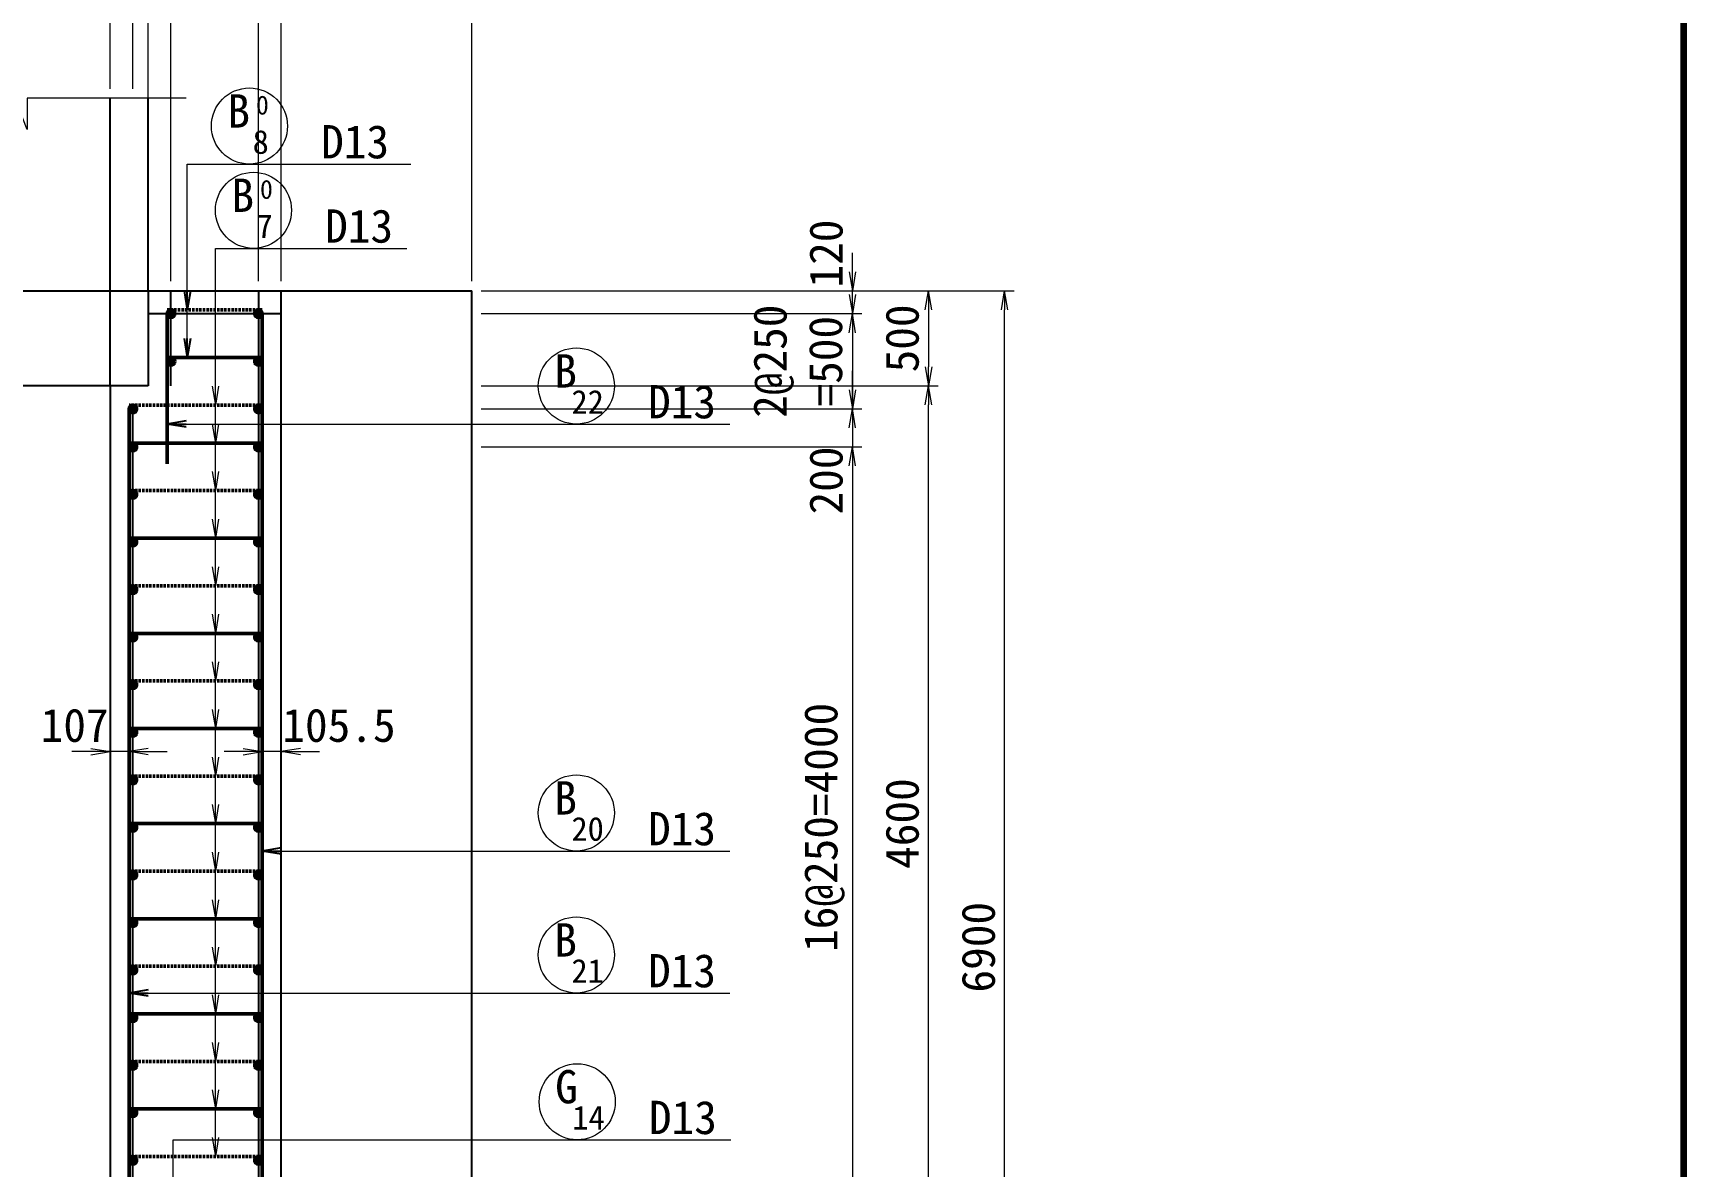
# Model space of a CAD drawing. Header units: millimetres. Extents: x 169470 to 758170, y -17820 to 11880.
# Drawn here: x 201821 to 210495, y -289 to 5672 of the extents above; entities that cross this region are included whole.
import ezdxf
from ezdxf.enums import TextEntityAlignment as Align

# ---------------------------------------------------------------- set-up
doc = ezdxf.new("R2010")
doc.units = ezdxf.units.MM
doc.header["$LTSCALE"] = 50
doc.header["$PDSIZE"] = 300
doc.linetypes.add('DASHED2', pattern=[0.375, 0.25, -0.125])
doc.layers.get('Defpoints').update_dxf_attribs({"color": 151})
for name, color, linetype, lineweight in [('D-STR', 1, 'Continuous', 25), ('D-STR-DIM', 7, 'Continuous', 13), ('D-STR-HTXT', 7, 'Continuous', 13), ('D-STR-STR1', 2, 'Continuous', 50), ('D-STR-STR2', 6, 'Continuous', 50), ('D-STR-STR3', 4, 'Continuous', 50), ('D-STR-TXT', 7, 'Continuous', 13), ('D-TTL', 2, 'Continuous', 140)]:
    doc.layers.add(name, color=color, linetype=linetype, lineweight=lineweight)
doc.styles.add('YOKO_GOTHIC', font='MS Gothic.ttf')
doc.dimstyles.new('S50', dxfattribs={"dimscale": 50, "dimtxt": 3.5, "dimasz": 2, "dimexe": 1, "dimexo": 1, "dimgap": 1, "dimtad": 1, "dimdec": 0, "dimzin": 1, "dimdsep": 46, "dimtxsty": 'YOKO_GOTHIC', "dimblk": 'OPEN', "dimcen": 0, "dimclrd": 256, "dimclre": 256, "dimclrt": 256, "dimaunit": 1, "dimadec": 3, "dimazin": 0, "dimtfac": 1, "dimtdec": 0, "dimtix": 1, "dimtmove": 2, "dimatfit": 3, "dimldrblk": 'OPEN', "dimfxl": 1, "dimlwd": -1, "dimlwe": -1, "dimarcsym": 2})

# ---------------------------------------------------------------- blocks, each defined once
blk = doc.blocks.new('0930-1')
at = {"layer": 'D-STR-STR2'}
for radius in [20, 10]:
    blk.add_circle((1654010.5, -311924.3), radius, dxfattribs=at)
blk = doc.blocks.new('_Open')
at = {"color": 0, "linetype": 'ByBlock', "lineweight": -2}
for p, q in [((-1, 0.167), (0, 0)), ((-1, -0.167), (0, 0)), ((0, 0), (-1, 0))]:
    blk.add_line(p, q, dxfattribs=at)
blk = doc.blocks.new('*D3246')
at = {"layer": 'D-STR-DIM', "transparency": 16777216}
for p, q in [((204175.6, 4316.6), (206975.6, 4316.6)), ((206925.6, -2483.7), (206925.6, 4216.6)), ((204175.6, -2583.7), (206975.6, -2583.7))]:
    blk.add_line(p, q, dxfattribs=at)
at = {"layer": 'Defpoints', "color": 0, "transparency": 16777216}
for p in [(204125.6, 4316.6), (206925.6, 4316.6), (204125.6, -2583.7)]:
    blk.add_point(p, dxfattribs=at)
at = {"layer": 'D-STR-DIM', "transparency": 16777216, "xscale": 100, "yscale": 100, "zscale": 100}
for p, rotation in [((206925.6, 4316.6), 90), ((206925.6, -2583.7), 270)]:
    blk.add_blockref('_Open', p, dxfattribs=dict(at, rotation=rotation))
at = {"layer": 'D-STR-DIM', "transparency": 16777216, "insert": (206788.1, 866.4), "char_height": 175, "attachment_point": 5, "rotation": 90, "style": 'YOKO_GOTHIC'}
blk.add_mtext('6900', dxfattribs=at)
blk = doc.blocks.new('*D3304')
at = {"layer": 'D-STR-DIM', "transparency": 16777216}
for p, q in [((204175.6, 3816.6), (206575.6, 3816.6)), ((206525.6, -683.7), (206525.6, 3716.6)), ((204175.6, -783.7), (206575.6, -783.7))]:
    blk.add_line(p, q, dxfattribs=at)
at = {"layer": 'Defpoints', "color": 0, "transparency": 16777216}
for p in [(204125.6, 3816.6), (206525.6, 3816.6), (204125.6, -783.7)]:
    blk.add_point(p, dxfattribs=at)
at = {"layer": 'D-STR-DIM', "transparency": 16777216, "xscale": 100, "yscale": 100, "zscale": 100}
for p, rotation in [((206525.6, 3816.6), 90), ((206525.6, -783.7), 270)]:
    blk.add_blockref('_Open', p, dxfattribs=dict(at, rotation=rotation))
at = {"layer": 'D-STR-DIM', "transparency": 16777216, "insert": (206388.1, 1516.4), "char_height": 175, "attachment_point": 5, "rotation": 90, "style": 'YOKO_GOTHIC'}
blk.add_mtext('4600', dxfattribs=at)
blk = doc.blocks.new('*D3305')
at = {"layer": 'D-STR-DIM', "transparency": 16777216}
for p, q in [((206125.6, 3796.6), (206125.6, 3896.6)), ((204175.6, 3696.6), (206175.6, 3696.6)), ((206125.6, 3696.6), (206125.6, 3496.6)), ((204175.6, 3496.6), (206175.6, 3496.6)), ((206125.6, 3396.6), (206125.6, 3296.6))]:
    blk.add_line(p, q, dxfattribs=at)
at = {"layer": 'Defpoints', "color": 0, "transparency": 16777216}
for p in [(204125.6, 3696.6), (204125.6, 3496.6), (206125.6, 3496.6)]:
    blk.add_point(p, dxfattribs=at)
at = {"layer": 'D-STR-DIM', "transparency": 16777216, "xscale": 100, "yscale": 100, "zscale": 100}
for p, rotation in [((206125.6, 3696.6), 270), ((206125.6, 3496.6), 90)]:
    blk.add_blockref('_Open', p, dxfattribs=dict(at, rotation=rotation))
at = {"layer": 'D-STR-DIM', "transparency": 16777216, "insert": (205988.1, 3319.6), "char_height": 175, "attachment_point": 5, "rotation": 90, "style": 'YOKO_GOTHIC'}
blk.add_mtext('200', dxfattribs=at)
blk = doc.blocks.new('*D3306')
at = {"layer": 'D-STR-DIM', "transparency": 16777216}
for p, q in [((204175.6, 3496.6), (206175.6, 3496.6)), ((206125.6, 3396.6), (206125.6, -403.7)), ((204175.6, -503.7), (206175.6, -503.7))]:
    blk.add_line(p, q, dxfattribs=at)
at = {"layer": 'Defpoints', "color": 0, "transparency": 16777216}
for p in [(204125.6, 3496.6), (204125.6, -503.7), (206125.6, -503.7)]:
    blk.add_point(p, dxfattribs=at)
at = {"layer": 'D-STR-DIM', "transparency": 16777216, "xscale": 100, "yscale": 100, "zscale": 100}
for p, rotation in [((206125.6, 3496.6), 90), ((206125.6, -503.7), 270)]:
    blk.add_blockref('_Open', p, dxfattribs=dict(at, rotation=rotation))
at = {"layer": 'D-STR-DIM', "transparency": 16777216, "insert": (205978.8, 1496.4), "char_height": 175, "attachment_point": 5, "rotation": 90, "style": 'YOKO_GOTHIC'}
blk.add_mtext('16@250=4000', dxfattribs=at)
blk = doc.blocks.new('*D3309')
at = {"layer": 'D-STR-DIM', "transparency": 16777216}
for p, q in [((206125.6, 4416.6), (206125.6, 4516.6)), ((204175.6, 4316.6), (206175.6, 4316.6)), ((206125.6, 4196.6), (206125.6, 4316.6)), ((204175.6, 4196.6), (206175.6, 4196.6)), ((206125.6, 4096.6), (206125.6, 3996.6))]:
    blk.add_line(p, q, dxfattribs=at)
at = {"layer": 'Defpoints', "color": 0, "transparency": 16777216}
for p in [(204125.6, 4316.6), (206125.6, 4316.6), (204125.6, 4196.6)]:
    blk.add_point(p, dxfattribs=at)
at = {"layer": 'D-STR-DIM', "transparency": 16777216, "xscale": 100, "yscale": 100, "zscale": 100}
for p, rotation in [((206125.6, 4316.6), 270), ((206125.6, 4196.6), 90)]:
    blk.add_blockref('_Open', p, dxfattribs=dict(at, rotation=rotation))
at = {"layer": 'D-STR-DIM', "transparency": 16777216, "insert": (205988.1, 4512.5), "char_height": 175, "attachment_point": 5, "rotation": 90, "style": 'YOKO_GOTHIC'}
blk.add_mtext('120', dxfattribs=at)
blk = doc.blocks.new('*D3316')
at = {"layer": 'D-STR-DIM', "transparency": 16777216}
for p, q in [((204175.6, 4316.6), (206575.6, 4316.6)), ((206525.6, 4216.6), (206525.6, 3916.6)), ((204175.6, 3816.6), (206575.6, 3816.6))]:
    blk.add_line(p, q, dxfattribs=at)
at = {"layer": 'Defpoints', "color": 0, "transparency": 16777216}
for p in [(204125.6, 4316.6), (204125.6, 3816.6), (206525.6, 3816.6)]:
    blk.add_point(p, dxfattribs=at)
at = {"layer": 'D-STR-DIM', "transparency": 16777216, "xscale": 100, "yscale": 100, "zscale": 100}
for p, rotation in [((206525.6, 4316.6), 90), ((206525.6, 3816.6), 270)]:
    blk.add_blockref('_Open', p, dxfattribs=dict(at, rotation=rotation))
at = {"layer": 'D-STR-DIM', "transparency": 16777216, "insert": (206388.1, 4066.6), "char_height": 175, "attachment_point": 5, "rotation": 90, "style": 'YOKO_GOTHIC'}
blk.add_mtext('500', dxfattribs=at)
blk = doc.blocks.new('*D3317')
at = {"layer": 'D-STR-DIM', "transparency": 16777216}
for p, q in [((199325.6, 4366.6), (199325.6, 7514.9)), ((199425.6, 7464.9), (204025.6, 7464.9)), ((204125.6, 4366.6), (204125.6, 7514.9))]:
    blk.add_line(p, q, dxfattribs=at)
at = {"layer": 'Defpoints', "color": 0, "transparency": 16777216}
for p in [(204125.6, 7464.9), (199325.6, 4316.6), (204125.6, 4316.6)]:
    blk.add_point(p, dxfattribs=at)
at = {"layer": 'D-STR-DIM', "transparency": 16777216, "xscale": 100, "yscale": 100, "zscale": 100, "rotation": 180}
blk.add_blockref('_Open', (199325.6, 7464.9), dxfattribs=at)
at = {"layer": 'D-STR-DIM', "transparency": 16777216, "xscale": 100, "yscale": 100, "zscale": 100}
blk.add_blockref('_Open', (204125.6, 7464.9), dxfattribs=at)
at = {"layer": 'D-STR-DIM', "transparency": 16777216, "insert": (201725.6, 7602.4), "char_height": 175, "attachment_point": 5, "style": 'YOKO_GOTHIC'}
blk.add_mtext('4800', dxfattribs=at)
blk = doc.blocks.new('*D3318')
at = {"layer": 'D-STR-DIM', "transparency": 16777216}
for p, q in [((201225.6, 5379.1), (201225.6, 7114.9)), ((202225.6, 5379.1), (202225.6, 7114.9)), ((202125.6, 7064.9), (201325.6, 7064.9))]:
    blk.add_line(p, q, dxfattribs=at)
at = {"layer": 'Defpoints', "color": 0, "transparency": 16777216}
for p in [(201225.6, 7064.9), (201225.6, 5329.1), (202225.6, 5329.1)]:
    blk.add_point(p, dxfattribs=at)
at = {"layer": 'D-STR-DIM', "transparency": 16777216, "xscale": 100, "yscale": 100, "zscale": 100, "rotation": 180}
blk.add_blockref('_Open', (201225.6, 7064.9), dxfattribs=at)
at = {"layer": 'D-STR-DIM', "transparency": 16777216, "xscale": 100, "yscale": 100, "zscale": 100}
blk.add_blockref('_Open', (202225.6, 7064.9), dxfattribs=at)
at = {"layer": 'D-STR-DIM', "transparency": 16777216, "insert": (201725.6, 7202.4), "char_height": 175, "attachment_point": 5, "style": 'YOKO_GOTHIC'}
blk.add_mtext('1000', dxfattribs=at)
blk = doc.blocks.new('*D3324')
at = {"layer": 'D-STR-DIM', "transparency": 16777216}
for p, q in [((202425.6, 5379.1), (202425.6, 7114.9)), ((203125.6, 4366.6), (203125.6, 7114.9)), ((202525.6, 7064.9), (203025.6, 7064.9))]:
    blk.add_line(p, q, dxfattribs=at)
at = {"layer": 'Defpoints', "color": 0, "transparency": 16777216}
for p in [(203125.6, 7064.9), (202425.6, 5329.1), (203125.6, 4316.6)]:
    blk.add_point(p, dxfattribs=at)
at = {"layer": 'D-STR-DIM', "transparency": 16777216, "xscale": 100, "yscale": 100, "zscale": 100, "rotation": 180}
blk.add_blockref('_Open', (202425.6, 7064.9), dxfattribs=at)
at = {"layer": 'D-STR-DIM', "transparency": 16777216, "xscale": 100, "yscale": 100, "zscale": 100}
blk.add_blockref('_Open', (203125.6, 7064.9), dxfattribs=at)
at = {"layer": 'D-STR-DIM', "transparency": 16777216, "insert": (202775.6, 7202.4), "char_height": 175, "attachment_point": 5, "style": 'YOKO_GOTHIC'}
blk.add_mtext('700', dxfattribs=at)
blk = doc.blocks.new('*D3325')
at = {"layer": 'D-STR-DIM', "transparency": 16777216}
for p, q in [((203125.6, 4366.6), (203125.6, 7114.9)), ((204125.6, 4366.6), (204125.6, 7114.9)), ((203225.6, 7064.9), (204025.6, 7064.9))]:
    blk.add_line(p, q, dxfattribs=at)
at = {"layer": 'Defpoints', "color": 0, "transparency": 16777216}
for p in [(204125.6, 7064.9), (203125.6, 4316.6), (204125.6, 4316.6)]:
    blk.add_point(p, dxfattribs=at)
at = {"layer": 'D-STR-DIM', "transparency": 16777216, "xscale": 100, "yscale": 100, "zscale": 100, "rotation": 180}
blk.add_blockref('_Open', (203125.6, 7064.9), dxfattribs=at)
at = {"layer": 'D-STR-DIM', "transparency": 16777216, "xscale": 100, "yscale": 100, "zscale": 100}
blk.add_blockref('_Open', (204125.6, 7064.9), dxfattribs=at)
at = {"layer": 'D-STR-DIM', "transparency": 16777216, "insert": (203625.6, 7202.4), "char_height": 175, "attachment_point": 5, "style": 'YOKO_GOTHIC'}
blk.add_mtext('1000', dxfattribs=at)
blk = doc.blocks.new('*D3326')
at = {"layer": 'D-STR-DIM', "transparency": 16777216}
for p, q in [((203005.6, 4366.6), (203005.6, 6714.9)), ((203125.6, 4366.6), (203125.6, 6714.9)), ((202905.6, 6664.9), (202805.6, 6664.9)), ((203125.6, 6664.9), (203005.6, 6664.9)), ((203225.6, 6664.9), (203325.6, 6664.9))]:
    blk.add_line(p, q, dxfattribs=at)
at = {"layer": 'Defpoints', "color": 0, "transparency": 16777216}
for p in [(203005.6, 6664.9), (203005.6, 4316.6), (203125.6, 4316.6)]:
    blk.add_point(p, dxfattribs=at)
at = {"layer": 'D-STR-DIM', "transparency": 16777216, "xscale": 100, "yscale": 100, "zscale": 100}
blk.add_blockref('_Open', (203005.6, 6664.9), dxfattribs=at)
at = {"layer": 'D-STR-DIM', "transparency": 16777216, "xscale": 100, "yscale": 100, "zscale": 100, "rotation": 180}
blk.add_blockref('_Open', (203125.6, 6664.9), dxfattribs=at)
at = {"layer": 'D-STR-DIM', "transparency": 16777216, "insert": (203190.4, 6816.1), "char_height": 175, "attachment_point": 5, "style": 'YOKO_GOTHIC'}
blk.add_mtext('120', dxfattribs=at)
blk = doc.blocks.new('*D3327')
at = {"layer": 'D-STR-DIM', "transparency": 16777216}
for p, q in [((202345.6, 5379.1), (202345.6, 6714.9)), ((203005.6, 4366.6), (203005.6, 6714.9)), ((202905.6, 6664.9), (202445.6, 6664.9))]:
    blk.add_line(p, q, dxfattribs=at)
at = {"layer": 'Defpoints', "color": 0, "transparency": 16777216}
for p in [(202345.6, 6664.9), (202345.6, 5329.1), (203005.6, 4316.6)]:
    blk.add_point(p, dxfattribs=at)
at = {"layer": 'D-STR-DIM', "transparency": 16777216, "xscale": 100, "yscale": 100, "zscale": 100, "rotation": 180}
blk.add_blockref('_Open', (202345.6, 6664.9), dxfattribs=at)
at = {"layer": 'D-STR-DIM', "transparency": 16777216, "xscale": 100, "yscale": 100, "zscale": 100}
blk.add_blockref('_Open', (203005.6, 6664.9), dxfattribs=at)
at = {"layer": 'D-STR-DIM', "transparency": 16777216, "insert": (202675.6, 6802.4), "char_height": 175, "attachment_point": 5, "style": 'YOKO_GOTHIC'}
blk.add_mtext('660', dxfattribs=at)
blk = doc.blocks.new('*D3328')
at = {"layer": 'D-STR-DIM', "transparency": 16777216}
for p, q in [((202225.6, 5379.1), (202225.6, 6714.9)), ((202345.6, 5379.1), (202345.6, 6714.9)), ((202125.6, 6664.9), (202025.6, 6664.9)), ((202345.6, 6664.9), (202225.6, 6664.9)), ((202445.6, 6664.9), (202545.6, 6664.9))]:
    blk.add_line(p, q, dxfattribs=at)
at = {"layer": 'Defpoints', "color": 0, "transparency": 16777216}
for p in [(202225.6, 6664.9), (202225.6, 5329.1), (202345.6, 5329.1)]:
    blk.add_point(p, dxfattribs=at)
at = {"layer": 'D-STR-DIM', "transparency": 16777216, "xscale": 100, "yscale": 100, "zscale": 100}
blk.add_blockref('_Open', (202225.6, 6664.9), dxfattribs=at)
at = {"layer": 'D-STR-DIM', "transparency": 16777216, "xscale": 100, "yscale": 100, "zscale": 100, "rotation": 180}
blk.add_blockref('_Open', (202345.6, 6664.9), dxfattribs=at)
at = {"layer": 'D-STR-DIM', "transparency": 16777216, "insert": (202271.4, 6804.1), "char_height": 175, "attachment_point": 5, "style": 'YOKO_GOTHIC'}
blk.add_mtext('120', dxfattribs=at)
blk = doc.blocks.new('*D3330')
at = {"layer": 'D-STR-DIM', "transparency": 16777216}
for p, q in [((202925.6, 1894.5), (202825.6, 1894.5)), ((203125.6, 1894.5), (203025.6, 1894.5)), ((203225.6, 1894.5), (203325.6, 1894.5))]:
    blk.add_line(p, q, dxfattribs=at)
at = {"layer": 'Defpoints', "color": 0, "transparency": 16777216}
for p in [(203025.6, 1894.5), (203025.6, 1894.5), (203125.6, 1894.5)]:
    blk.add_point(p, dxfattribs=at)
at = {"layer": 'D-STR-DIM', "transparency": 16777216, "xscale": 100, "yscale": 100, "zscale": 100}
blk.add_blockref('_Open', (203025.6, 1894.5), dxfattribs=at)
at = {"layer": 'D-STR-DIM', "transparency": 16777216, "xscale": 100, "yscale": 100, "zscale": 100, "rotation": 180}
blk.add_blockref('_Open', (203125.6, 1894.5), dxfattribs=at)
at = {"layer": 'D-STR-DIM', "transparency": 16777216, "insert": (203428.5, 2032), "char_height": 175, "attachment_point": 5, "style": 'YOKO_GOTHIC'}
blk.add_mtext('105.5', dxfattribs=at)
blk = doc.blocks.new('*D3331')
at = {"layer": 'D-STR-DIM', "transparency": 16777216}
for p, q in [((202125.6, 1894.5), (202025.6, 1894.5)), ((202325.6, 1894.5), (202225.6, 1894.5)), ((202425.6, 1894.5), (202525.6, 1894.5))]:
    blk.add_line(p, q, dxfattribs=at)
at = {"layer": 'Defpoints', "color": 0, "transparency": 16777216}
for p in [(202225.6, 1894.5), (202225.6, 1894.5), (202325.6, 1894.5)]:
    blk.add_point(p, dxfattribs=at)
at = {"layer": 'D-STR-DIM', "transparency": 16777216, "xscale": 100, "yscale": 100, "zscale": 100}
blk.add_blockref('_Open', (202225.6, 1894.5), dxfattribs=at)
at = {"layer": 'D-STR-DIM', "transparency": 16777216, "xscale": 100, "yscale": 100, "zscale": 100, "rotation": 180}
blk.add_blockref('_Open', (202325.6, 1894.5), dxfattribs=at)
at = {"layer": 'D-STR-DIM', "transparency": 16777216, "insert": (202039.9, 2032), "char_height": 175, "attachment_point": 5, "style": 'YOKO_GOTHIC'}
blk.add_mtext('107', dxfattribs=at)
blk = doc.blocks.new('*D3805')
at = {"layer": 'D-STR-DIM', "transparency": 16777216}
for p, q in [((202325.6, 5751.6), (202225.6, 5751.6)), ((202425.6, 4366.6), (202425.6, 5801.6)), ((202425.6, 5751.6), (202545.6, 5751.6)), ((202545.6, 4366.6), (202545.6, 5801.6)), ((202645.6, 5751.6), (202745.6, 5751.6))]:
    blk.add_line(p, q, dxfattribs=at)
at = {"layer": 'Defpoints', "color": 0, "transparency": 16777216}
for p in [(202545.6, 5751.6), (202425.6, 4316.6), (202545.6, 4316.6)]:
    blk.add_point(p, dxfattribs=at)
at = {"layer": 'D-STR-DIM', "transparency": 16777216, "xscale": 100, "yscale": 100, "zscale": 100}
blk.add_blockref('_Open', (202425.6, 5751.6), dxfattribs=at)
at = {"layer": 'D-STR-DIM', "transparency": 16777216, "xscale": 100, "yscale": 100, "zscale": 100, "rotation": 180}
blk.add_blockref('_Open', (202545.6, 5751.6), dxfattribs=at)
at = {"layer": 'D-STR-DIM', "transparency": 16777216, "insert": (202485.6, 5889.1), "char_height": 175, "attachment_point": 5, "style": 'YOKO_GOTHIC'}
blk.add_mtext('120', dxfattribs=at)
blk = doc.blocks.new('*D3806')
at = {"layer": 'D-STR-DIM', "transparency": 16777216}
for p, q in [((202225.6, 5379.1), (202225.6, 7114.9)), ((202425.6, 5379.1), (202425.6, 7114.9)), ((202125.6, 7064.9), (202025.6, 7064.9)), ((202425.6, 7064.9), (202225.6, 7064.9)), ((202525.6, 7064.9), (202625.6, 7064.9))]:
    blk.add_line(p, q, dxfattribs=at)
at = {"layer": 'Defpoints', "color": 0, "transparency": 16777216}
for p in [(202225.6, 7064.9), (202225.6, 5329.1), (202425.6, 5329.1)]:
    blk.add_point(p, dxfattribs=at)
at = {"layer": 'D-STR-DIM', "transparency": 16777216, "xscale": 100, "yscale": 100, "zscale": 100}
blk.add_blockref('_Open', (202225.6, 7064.9), dxfattribs=at)
at = {"layer": 'D-STR-DIM', "transparency": 16777216, "xscale": 100, "yscale": 100, "zscale": 100, "rotation": 180}
blk.add_blockref('_Open', (202425.6, 7064.9), dxfattribs=at)
at = {"layer": 'D-STR-DIM', "transparency": 16777216, "insert": (202325.6, 7202.4), "char_height": 175, "attachment_point": 5, "style": 'YOKO_GOTHIC'}
blk.add_mtext('200', dxfattribs=at)
blk = doc.blocks.new('*D3808')
at = {"layer": 'D-STR-DIM', "transparency": 16777216}
for p, q in [((206125.6, 4296.6), (206125.6, 4396.6)), ((204175.6, 4196.6), (206175.6, 4196.6)), ((206125.6, 4196.6), (206125.6, 3696.6)), ((204175.6, 3696.6), (206175.6, 3696.6)), ((206125.6, 3596.6), (206125.6, 3496.6))]:
    blk.add_line(p, q, dxfattribs=at)
at = {"layer": 'Defpoints', "color": 0, "transparency": 16777216}
for p in [(204125.6, 4196.6), (204125.6, 3696.6), (206125.6, 3696.6)]:
    blk.add_point(p, dxfattribs=at)
at = {"layer": 'D-STR-DIM', "transparency": 16777216, "xscale": 100, "yscale": 100, "zscale": 100}
for p, rotation in [((206125.6, 4196.6), 270), ((206125.6, 3696.6), 90)]:
    blk.add_blockref('_Open', p, dxfattribs=dict(at, rotation=rotation))
at = {"layer": 'D-STR-DIM', "transparency": 16777216, "insert": (205840.1, 3946.6), "char_height": 175, "attachment_point": 5, "rotation": 90, "style": 'YOKO_GOTHIC'}
blk.add_mtext('2@250{\\A1;\\P}=500', dxfattribs=at)

msp = doc.modelspace()

# ---------------------------------------------------------------- linework, layer by layer
at = {"layer": 'D-STR'}
for p, q in [((202225.62, 3816.57), (202225.62, 5329.08)), ((202425.62, 4316.57), (202425.62, 5329.08)), ((201725.62, 4316.57), (204125.62, 4316.57)), ((202425.62, 4316.57), (202425.62, 3816.57)), ((202425.62, 4316.57), (202425.62, 3816.57)), ((203125.62, -383.73), (203125.62, 4316.57)), ((204125.62, -2583.73), (204125.62, 4316.57)), ((202425.62, 3816.57), (201725.62, 3816.57)), ((202425.62, 3816.57), (201725.62, 3816.57)), ((202225.62, 3816.57), (202225.62, -783.73))]:
    msp.add_line(p, q, dxfattribs=at)
at = {"layer": 'D-STR-HTXT'}
for p, q in [((202779.14, -233.73), (202779.14, 4539.77)), ((202779.14, 4539.77), (203785.7, 4539.77)), ((204475.62, 3616.37), (205482.19, 3616.37)), ((204475.62, 1372.2), (205482.19, 1372.2)), ((202556.9, -146.11), (204480.07, -145.76)), ((204480.07, -145.76), (205486.63, -145.76))]:
    msp.add_line(p, q, dxfattribs=at)
at = {"layer": 'D-STR-HTXT', "color": 1}
msp.add_line((204475.62, 625.71), (205482.19, 625.71), dxfattribs=at)
at = {"layer": 'D-STR-HTXT'}
msp.add_lwpolyline([(202625.62, 5329.08), (201790.62, 5329.08), (201790.62, 5164.08), (201660.62, 5494.08), (201660.62, 5329.08), (200825.62, 5329.08)], dxfattribs=at)
at = {"layer": 'D-STR-HTXT', "color": 1}
for centre in [(202958.02, 5182.87), (202979.14, 4739.77), (204675.62, 3816.37), (204675.62, 1572.2), (204675.62, 825.71)]:
    msp.add_circle(centre, 200, dxfattribs=at)
at = {"layer": 'D-STR-HTXT'}
msp.add_circle((204680.07, 54.24), 200, dxfattribs=at)
at = {"layer": 'D-STR-STR1'}
for p, q in [((202525.62, 3406.57), (202525.62, 4196.57)), ((203025.62, -2493.73), (203025.62, 4196.57)), ((202325.62, 3696.27), (202325.62, -683.73))]:
    msp.add_line(p, q, dxfattribs=at)
at = {"layer": 'D-STR-STR3', "linetype": 'DASHED2'}
for p, q in [((203025.62, 4216.57), (202525.62, 4216.57)), ((203025.62, 3716.27), (202325.62, 3716.27)), ((203025.62, 3266.27), (202325.62, 3266.27)), ((203025.62, 2766.27), (202325.62, 2766.27)), ((203025.62, 2266.27), (202325.62, 2266.27)), ((203025.62, 1766.27), (202325.62, 1766.27)), ((203025.62, 1266.27), (202325.62, 1266.27)), ((203025.62, 766.27), (202325.62, 766.27)), ((203025.62, 266.27), (202325.62, 266.27)), ((203025.62, -233.73), (202325.62, -233.73))]:
    msp.add_line(p, q, dxfattribs=at)
at = {"layer": 'D-STR-STR3'}
for p, q in [((203025.62, 3966.57), (202525.62, 3966.57)), ((203025.62, 3516.27), (202325.62, 3516.27)), ((203025.62, 3016.27), (202325.62, 3016.27)), ((203025.62, 2516.27), (202325.62, 2516.27)), ((203025.62, 2016.27), (202325.62, 2016.27)), ((203025.62, 1516.27), (202325.62, 1516.27)), ((203025.62, 1016.27), (202325.62, 1016.27)), ((203025.62, 516.27), (202325.62, 516.27)), ((203025.62, 16.27), (202325.62, 16.27))]:
    msp.add_line(p, q, dxfattribs=at)
at = {"layer": 'D-TTL'}
msp.add_lwpolyline([(170494.53, 10780), (170494.53, -16720), (210494.53, -16720), (210494.53, 10780)], close=True, dxfattribs=at)
at = {"layer": 'Defpoints'}
for p, q in [((202545.62, 3816.57), (202545.62, 4316.57)), ((203005.62, 4316.57), (203005.62, -2453.73)), ((203125.62, 4196.57), (202425.62, 4196.57)), ((202345.62, -663.73), (202345.62, 3696.27))]:
    msp.add_line(p, q, dxfattribs=at)

# ---------------------------------------------------------------- block references
at = {"layer": 'D-STR-HTXT', "xscale": 100, "yscale": 100, "zscale": 100, "rotation": 270}
for p in [(202779.14, 3716.27), (202779.14, 3516.27), (202779.14, 3266.27), (202779.14, 3016.27), (202779.14, 2766.27), (202779.14, 2516.27), (202779.14, 2266.27), (202779.14, 2016.27), (202779.14, 1766.27), (202779.14, 1516.27), (202779.14, 1266.27), (202779.14, 1016.27), (202779.14, 766.27), (202779.14, 516.27), (202779.14, 266.27), (202779.14, 16.27), (202779.14, -233.73)]:
    msp.add_blockref('_Open', p, dxfattribs=at)
at = {"layer": 'D-STR-STR2', "rotation": 180}
for p in [(1856556.11, -307727.74), (1857016.11, -307727.74), (1856556.11, -307977.74), (1857016.11, -307977.74), (1856356.11, -308228.03), (1857016.11, -308228.03), (1856356.11, -308428.03), (1857016.11, -308428.03), (1856356.11, -308678.03), (1857016.11, -308678.03), (1856356.11, -308928.03), (1857016.11, -308928.03), (1856356.11, -309178.03), (1857016.11, -309178.03), (1856356.11, -309428.03), (1857016.11, -309428.03), (1856356.11, -309678.03), (1857016.11, -309678.03), (1856356.11, -309928.03), (1857016.11, -309928.03), (1856356.11, -310178.03), (1857016.11, -310178.03), (1856356.11, -310428.03), (1857016.11, -310428.03), (1856356.11, -310678.03), (1857016.11, -310678.03), (1856356.11, -310928.03), (1857016.11, -310928.03), (1856356.11, -311178.03), (1857016.11, -311178.03), (1856356.11, -311428.03), (1857016.11, -311428.03), (1856356.11, -311678.03), (1857016.11, -311678.03), (1856356.11, -311928.03), (1857016.11, -311928.03), (1856356.11, -312178.03), (1857016.11, -312178.03)]:
    msp.add_blockref('0930-1', p, dxfattribs=at)

# ---------------------------------------------------------------- texts
at = {"layer": 'D-STR-TXT', "color": 1, "style": 'YOKO_GOTHIC'}
for s, height, p in [('B', 175, (202901.74, 5174.55)), ('0', 100, (203026.14, 5243.06)), ('8', 125, (203017.4, 5036.75)), ('B', 175, (202922.86, 4731.45)), ('0', 100, (203047.26, 4799.95)), ('7', 125, (203038.52, 4593.65)), ('B', 175, (204619.35, 3808.06)), ('22', 125, (204735.01, 3670.25)), ('B', 175, (204619.35, 1563.89)), ('20', 125, (204735.01, 1426.08)), ('B', 175, (204619.35, 817.4)), ('21', 125, (204735.01, 679.59))]:
    msp.add_text(s, height=height, dxfattribs=at).set_placement(p, align=Align.CENTER)
for p in [(203334.54, 5012.87), (203355.66, 4569.77), (205052.15, 3646.37), (205052.15, 1402.2), (205052.15, 655.71)]:
    msp.add_text('D13', height=175, dxfattribs=at).set_placement(p)
at = {"layer": 'D-STR-TXT', "style": 'YOKO_GOTHIC'}
for s, height, p in [('G', 175, (204623.79, 45.92)), ('14', 125, (204739.46, -91.88))]:
    msp.add_text(s, height=height, dxfattribs=at).set_placement(p, align=Align.CENTER)
msp.add_text('D13', height=175, dxfattribs=at).set_placement((205056.59, -115.76))

# ---------------------------------------------------------------- dimensions: what is measured, and where the dimension line sits
at = {"layer": 'D-STR-DIM'}
for base, p1, p2, picture, middle in [((204125.62, 7464.94), (199325.62, 4316.57), (204125.62, 4316.57), '*D3317', (201725.62, 7602.44)), ((201225.62, 7064.94), (202225.62, 5329.08), (201225.62, 5329.08), '*D3318', (201725.62, 7202.44)), ((202345.62, 6664.94), (203005.62, 4316.57), (202345.62, 5329.08), '*D3327', (202675.62, 6802.44))]:
    dim = msp.add_linear_dim(base=base, p1=p1, p2=p2, dimstyle='S50', dxfattribs=at)
    dim.commit()
    dim.dimension.update_dxf_attribs({"geometry": picture, "text_midpoint": middle})
for base, p1, p2, angle, picture, middle in [((202225.62, 7064.94), (202425.62, 5329.08), (202225.62, 5329.08), 180, '*D3806', (202325.62, 7202.44)), ((203125.62, 7064.94), (202425.62, 5329.08), (203125.62, 4316.57), 180, '*D3324', (202775.62, 7202.44)), ((204125.62, 7064.94), (203125.62, 4316.57), (204125.62, 4316.57), 180, '*D3325', (203625.62, 7202.44)), ((202545.62, 5751.62), (202425.62, 4316.57), (202545.62, 4316.57), 180, '*D3805', (202485.62, 5889.12)), ((206925.62, 4316.57), (204125.62, -2583.73), (204125.62, 4316.57), 90, '*D3246', (206788.12, 866.42)), ((206525.62, 3816.57), (204125.62, 4316.57), (204125.62, 3816.57), 90, '*D3316', (206388.12, 4066.57)), ((206525.62, 3816.57), (204125.62, -783.73), (204125.62, 3816.57), 90, '*D3304', (206388.12, 1516.42))]:
    dim = msp.add_linear_dim(base=base, p1=p1, p2=p2, angle=angle, dimstyle='S50', dxfattribs=at)
    dim.commit()
    dim.dimension.update_dxf_attribs({"geometry": picture, "text_midpoint": middle})
for base, p1, p2, picture, middle in [((202225.62, 6664.94), (202345.62, 5329.08), (202225.62, 5329.08), '*D3328', (202271.35, 6804.06)), ((203005.62, 6664.94), (203125.62, 4316.57), (203005.62, 4316.57), '*D3326', (203190.35, 6816.06))]:
    dim = msp.add_linear_dim(base=base, p1=p1, p2=p2, dimstyle='S50', dxfattribs=at)
    dim.commit()
    dim.dimension.update_dxf_attribs({"geometry": picture, "text_midpoint": middle, "dimtype": 160})
for base, p1, p2, picture, middle in [((206125.62, 4316.57), (204125.62, 4196.57), (204125.62, 4316.57), '*D3309', (205988.12, 4512.49)), ((206125.62, 3496.57), (204125.62, 3696.57), (204125.62, 3496.57), '*D3305', (205988.12, 3319.58))]:
    dim = msp.add_linear_dim(base=base, p1=p1, p2=p2, angle=90, dimstyle='S50', dxfattribs=at)
    dim.commit()
    dim.dimension.update_dxf_attribs({"geometry": picture, "text_midpoint": middle, "dimtype": 160})
for base, p1, p2, text, picture, middle in [((206125.62, 3696.57), (204125.62, 4196.57), (204125.62, 3696.57), '2@250{\\A1;\\P}=<>', '*D3808', (205840.07, 3946.57)), ((206125.62, -503.73), (204125.62, 3496.57), (204125.62, -503.73), '16@250=<>', '*D3306', (205978.8, 1496.42))]:
    dim = msp.add_linear_dim(base=base, p1=p1, p2=p2, angle=90, text=text, dimstyle='S50', dxfattribs=at)
    dim.commit()
    dim.dimension.update_dxf_attribs({"geometry": picture, "text_midpoint": middle})
for base, p1, p2, text, picture, middle in [((202225.62, 1894.53), (202325.62, 1894.53), (202225.62, 1894.53), '107', '*D3331', (202039.87, 2032.03)), ((203025.62, 1894.53), (203125.62, 1894.53), (203025.62, 1894.53), '105.5', '*D3330', (203428.48, 2032.03))]:
    dim = msp.add_linear_dim(base=base, p1=p1, p2=p2, angle=180, text=text, dimstyle='S50', dxfattribs=at)
    dim.commit()
    dim.dimension.update_dxf_attribs({"geometry": picture, "text_midpoint": middle, "dimtype": 160})

# ---------------------------------------------------------------- leaders
at = {"layer": 'D-STR-HTXT'}
for points in [[(202631.41, 3966.57), (202631.41, 4982.87), (203806.82, 4982.87)], [(202631.41, 4216.57), (202631.41, 4817.59)]]:
    msp.add_leader(points, dimstyle='S50', override={"dimgap": 1, "dimtad": 0}, dxfattribs=at)
for points in [[(202525.62, 3616.37), (204475.62, 3616.37)], [(203025.62, 1372.2), (204475.62, 1372.2)], [(202325.62, 625.71), (204475.62, 625.71)], [(202556.9, -483.73), (202556.87, -146.11)]]:
    msp.add_leader(points, dimstyle='S50', dxfattribs=at)

doc.saveas('drawing.dxf')
